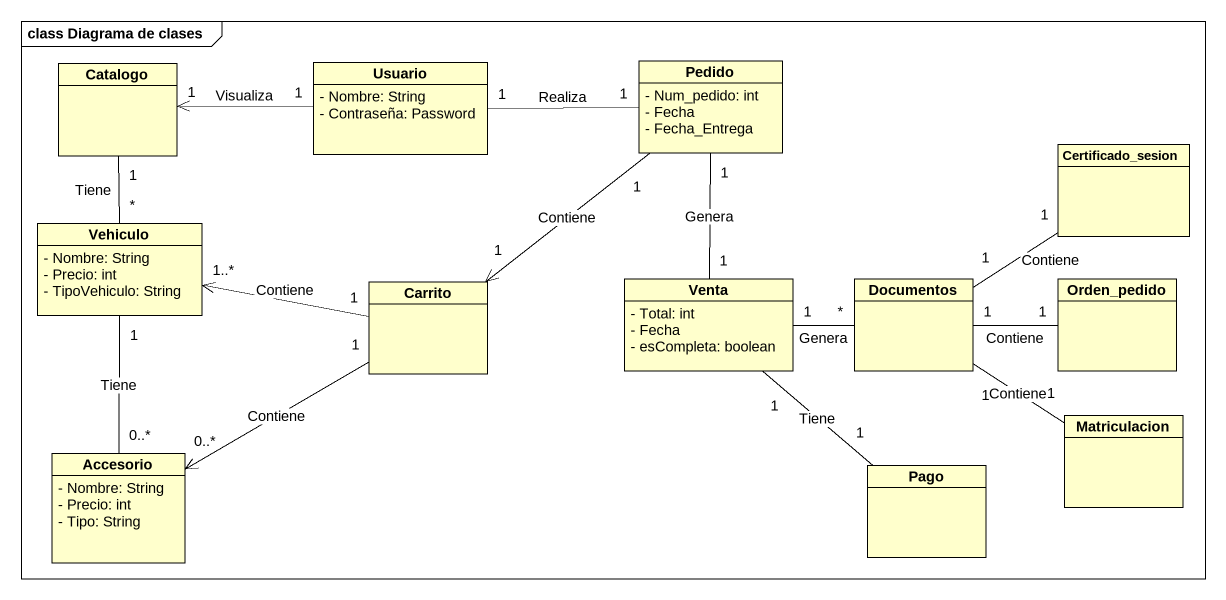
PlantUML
@startuml
mainframe class Diagrama de clases
hide circle
hide empty members
skinparam classAttributeIconSize 0
class Catalogo
class Usuario {
  - Nombre: String
  - Contraseña: Password
}
class Pedido {
  - Num_pedido: int
  - Fecha
  - Fecha_Entrega
}
class Certificado_sesion
class Vehiculo {
  - Nombre: String
  - Precio: int
  - TipoVehiculo: String
}
class Carrito
class Venta {
  - Total: int
  - Fecha
  - esCompleta: boolean
}
class Documentos
class Orden_pedido
class Matriculacion
class Accesorio {
  - Nombre: String
  - Precio: int
  - Tipo: String
}
class Pago
Catalogo "1" <-right- "1" Usuario : Visualiza
Catalogo "1" -- "*" Vehiculo : Tiene
Usuario "1" -right- "1" Pedido : Realiza
Pedido "1" -- "1" Venta : Genera
Vehiculo "1" -- "0..*" Accesorio : Tiene
Carrito "1" <-up- "1" Pedido : Contiene
Carrito "1" -left-> "1..*" Vehiculo : Contiene
Carrito "1" -left-> "0..*" Accesorio : Contiene
Venta "1" -right- "*" Documentos : Genera
Venta "1" -- "1" Pago : Tiene
Documentos "1" -up- "1" Certificado_sesion : Contiene
Documentos "1" -right- "1" Orden_pedido : Contiene
Documentos "1" -- "1" Matriculacion : Contiene
@enduml
